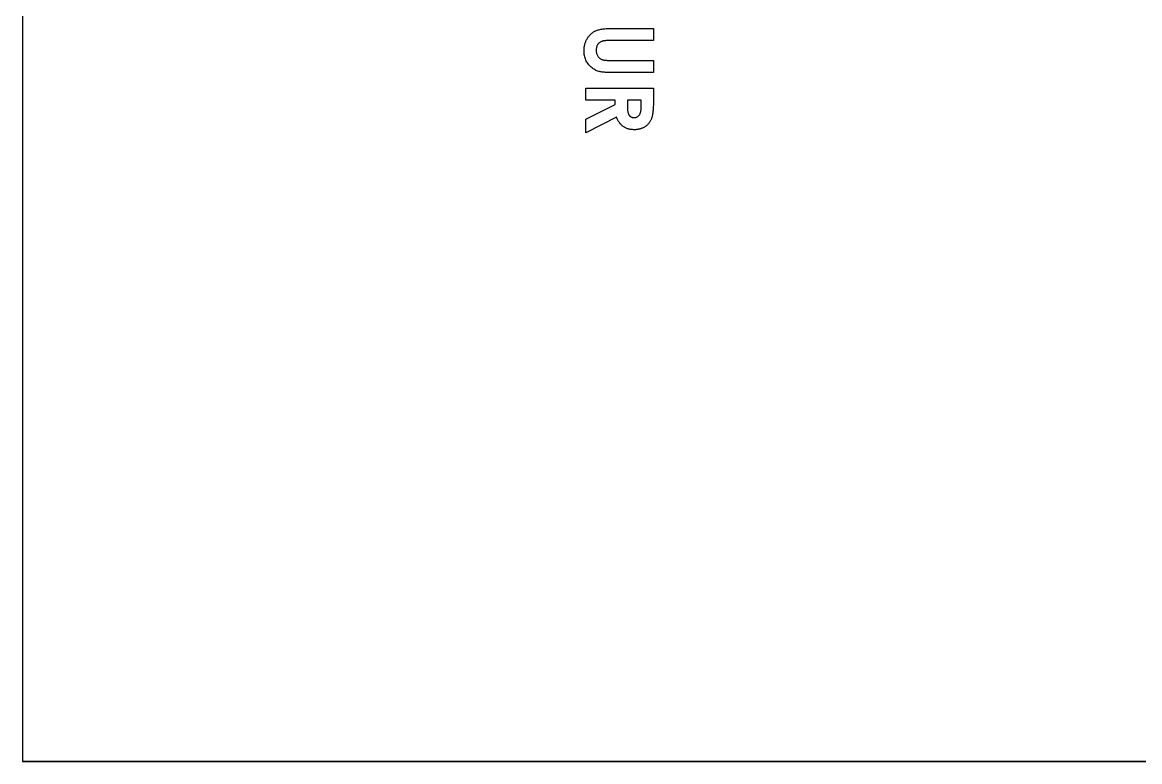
# Model space of a CAD drawing. Extents: x -1295 to 550, y -899 to 382.
# Drawn here: x 32.42 to 77.92, y 65.72 to 95.83 of the extents above; entities that cross this region are included whole.
import ezdxf

# ---------------------------------------------------------------- set-up
doc = ezdxf.new("R2010")
doc.units = 0
doc.layers.get('0').update_dxf_attribs({"linetype": 'CONTINUOUS'})

msp = doc.modelspace()

# ---------------------------------------------------------------- linework, layer by layer
at = {"color": 7}
for points in [[(32.421794, 185.721675), (32.421794, 65.722583)], [(56.477704, 95.580804), (58.118121, 95.580804)], [(58.118121, 95.580804), (58.118121, 95.086034)], [(58.118121, 95.086034), (56.329538, 95.086034)], [(56.395684, 94.276409), (58.118121, 94.276409)], [(58.118121, 94.276409), (58.118121, 93.781638)], [(58.118121, 93.781638), (56.477704, 93.781638)], [(55.369101, 92.654513), (55.369101, 93.149284), (58.118121, 93.149284), (58.118121, 92.572493)], [(56.567663, 92.654513), (55.369101, 92.654513)], [(55.369101, 91.88193), (56.567663, 92.487826)], [(56.567663, 92.487826), (56.567663, 92.654513)], [(57.059788, 92.654513), (57.059788, 92.461368)], [(57.62335, 92.654513), (57.059788, 92.654513)], [(57.62335, 92.48518), (57.62335, 92.654513)], [(56.623225, 91.966597), (55.369101, 91.331597)], [(55.369101, 91.331597), (55.369101, 91.88193)], [(32.421794, 65.722583), (123.422561, 65.722583)], [(123.422561, 65.722583), (32.421794, 65.722583)]]:
    msp.add_lwpolyline(points, dxfattribs=at)
for points in [[(56.477704, 95.580804)], [(55.297663, 94.681221)], [(56.395684, 94.276409)]]:
    msp.add_lwpolyline(points, close=True, dxfattribs=at)
for points in [[(55.974652, 95.544768), (56.002248, 95.549795), (56.030029, 95.553764), (56.057837, 95.557468)], [(55.974652, 95.544768), (56.002248, 95.549795), (56.030029, 95.553764), (56.057837, 95.557468)], [(56.057837, 95.557468), (56.088264, 95.561437), (56.118744, 95.565141), (56.149277, 95.568051)], [(56.057837, 95.557468), (56.088264, 95.561437), (56.118744, 95.565141), (56.149277, 95.567787)], [(56.149277, 95.568051), (56.182826, 95.571226), (56.216455, 95.573608), (56.250083, 95.575195)], [(56.149277, 95.567787), (56.182826, 95.570962), (56.216455, 95.573343), (56.250083, 95.57493)], [(56.250083, 95.575195), (56.286622, 95.577841), (56.323161, 95.57837), (56.359727, 95.579164)], [(56.250083, 95.57493), (56.286622, 95.577576), (56.323161, 95.578105), (56.359727, 95.578899)], [(56.359727, 95.579164), (56.399203, 95.579164), (56.438678, 95.579164), (56.478154, 95.58181)], [(56.359727, 95.578899), (56.399203, 95.578899), (56.438678, 95.578899), (56.478154, 95.581545)], [(55.375292, 95.071032), (55.384023, 95.090346), (55.393283, 95.109211), (55.40339, 95.127758)], [(55.375292, 95.071032), (55.384023, 95.090346), (55.393283, 95.109211), (55.40339, 95.127758)], [(55.40339, 95.127758), (55.413445, 95.146279), (55.424028, 95.164482), (55.435326, 95.182315)], [(55.40339, 95.127758), (55.413445, 95.146279), (55.424028, 95.164482), (55.435326, 95.182289)], [(55.435326, 95.182315), (55.446438, 95.200042), (55.458344, 95.217293), (55.470595, 95.234094)], [(55.435326, 95.182289), (55.446438, 95.200016), (55.458344, 95.217267), (55.470595, 95.234094)], [(55.470595, 95.234094), (55.482765, 95.250498), (55.495465, 95.266453), (55.508615, 95.28201)], [(55.470595, 95.234094), (55.482765, 95.250498), (55.495465, 95.266426), (55.508615, 95.28201)], [(55.508615, 95.28201), (55.521315, 95.297092), (55.534544, 95.311855), (55.548276, 95.32609)], [(55.508615, 95.28201), (55.521315, 95.297092), (55.534544, 95.311855), (55.548276, 95.32609)], [(55.548276, 95.32609), (55.56177, 95.340113), (55.575687, 95.353421), (55.590133, 95.366307)], [(55.548276, 95.32609), (55.56177, 95.340113), (55.575687, 95.353421), (55.590133, 95.366307)], [(55.590133, 95.366307), (55.604421, 95.379007), (55.619052, 95.391177), (55.634213, 95.40266)], [(55.590133, 95.366307), (55.604421, 95.379007), (55.619052, 95.391177), (55.634213, 95.40266)], [(55.634213, 95.40266), (55.649294, 95.414037), (55.66464, 95.424885), (55.680489, 95.435151)], [(55.634213, 95.40266), (55.649294, 95.414037), (55.66464, 95.424885), (55.680489, 95.435151)], [(55.680489, 95.435151), (55.696364, 95.44547), (55.71245, 95.454995), (55.72896, 95.463806)], [(55.680489, 95.435151), (55.696364, 95.44547), (55.71245, 95.454995), (55.72896, 95.463806)], [(55.72896, 95.463806), (55.745364, 95.472801), (55.762404, 95.481003), (55.779628, 95.488676)], [(55.72896, 95.463806), (55.745364, 95.472801), (55.762404, 95.481003), (55.779628, 95.488676)], [(55.779628, 95.488676), (55.798149, 95.496614), (55.816802, 95.503758), (55.835825, 95.510108)], [(55.779628, 95.488676), (55.798149, 95.496614), (55.816802, 95.503758), (55.835825, 95.510108)], [(55.835825, 95.510108), (55.857257, 95.517251), (55.878952, 95.523337), (55.900833, 95.528893)], [(55.835825, 95.510108), (55.857257, 95.517251), (55.878952, 95.523337), (55.900833, 95.528893)], [(55.900833, 95.528893), (55.925175, 95.534978), (55.949887, 95.54027), (55.974652, 95.544768)], [(55.900833, 95.528893), (55.925175, 95.534978), (55.949887, 95.54027), (55.974652, 95.544768)], [(55.30187, 94.572848), (55.298959, 94.608355), (55.298166, 94.644021), (55.297372, 94.679713)], [(55.297504, 94.679898), (55.297504, 94.703711), (55.297504, 94.727312), (55.30015, 94.750965)], [(55.297504, 94.679898), (55.297504, 94.703711), (55.297504, 94.727312), (55.30015, 94.750965)], [(55.30015, 94.750965), (55.302796, 94.773984), (55.303854, 94.79695), (55.306765, 94.819836)], [(55.30015, 94.750965), (55.302796, 94.773984), (55.303854, 94.79695), (55.306765, 94.81981)], [(55.306765, 94.819836), (55.309675, 94.842061), (55.313115, 94.864022), (55.317348, 94.885929)], [(55.306765, 94.81981), (55.309675, 94.842035), (55.313115, 94.864022), (55.317348, 94.885929)], [(55.317348, 94.885929), (55.321581, 94.90736), (55.326608, 94.928739), (55.332165, 94.949826)], [(55.317348, 94.885929), (55.321581, 94.90736), (55.326608, 94.928712), (55.332165, 94.949826)], [(55.332165, 94.949826), (55.337721, 94.970728), (55.344336, 94.991207), (55.351479, 95.011527)], [(55.332165, 94.949826), (55.337721, 94.970728), (55.344336, 94.991207), (55.351479, 95.011527)], [(55.351479, 95.011527), (55.358623, 95.031635), (55.366561, 95.051532), (55.375292, 95.071032)], [(55.351479, 95.011527), (55.358623, 95.031635), (55.366561, 95.051532), (55.375292, 95.071032)], [(55.794524, 94.753823), (55.791878, 94.732921), (55.791614, 94.711992), (55.790555, 94.691011)], [(55.790952, 94.690905), (55.790952, 94.66868), (55.790952, 94.646349), (55.794921, 94.624256)], [(55.791084, 94.690931), (55.791084, 94.668706), (55.791084, 94.646349), (55.795053, 94.624256)], [(55.805107, 94.812216), (55.80008, 94.793166), (55.796641, 94.773481), (55.794524, 94.753823)], [(55.823364, 94.865662), (55.815955, 94.8482), (55.80987, 94.830446), (55.805107, 94.812216)], [(55.848234, 94.914134), (55.838709, 94.898523), (55.830507, 94.882357), (55.823364, 94.865662)], [(55.879085, 94.957102), (55.867708, 94.943608), (55.857389, 94.929215), (55.848234, 94.914134)], [(55.915438, 94.993456), (55.902474, 94.982079), (55.890303, 94.970173), (55.879085, 94.957102)], [(55.955655, 95.023751), (55.941368, 95.014755), (55.928112, 95.004436), (55.915438, 94.993456)], [(56.001375, 95.047034), (55.9855, 95.040684), (55.970128, 95.033011), (55.955655, 95.023751)], [(56.027304, 95.056294), (56.018573, 95.053384), (56.009842, 95.050474), (56.001375, 95.047034)], [(56.057599, 95.064496), (56.04728, 95.061851), (56.037226, 95.059469), (56.027304, 95.056294)], [(56.092286, 95.071111), (56.080644, 95.068465), (56.069003, 95.067142), (56.057599, 95.064496)], [(56.131418, 95.077196), (56.118189, 95.074551), (56.105224, 95.073228), (56.092286, 95.071111)], [(56.174386, 95.081694), (56.160099, 95.081694), (56.145679, 95.079049), (56.131418, 95.077196)], [(56.221191, 95.08434), (56.20558, 95.08434), (56.18997, 95.081694), (56.174386, 95.081694)], [(56.272996, 95.086986), (56.255798, 95.086986), (56.238468, 95.08434), (56.221191, 95.08434)], [(56.328612, 95.086986), (56.310091, 95.08696), (56.291517, 95.086933), (56.272996, 95.086986)], [(55.315628, 94.473126), (55.309543, 94.506146), (55.30478, 94.539431), (55.30187, 94.572848)], [(55.337589, 94.37949), (55.328593, 94.410235), (55.321449, 94.441562), (55.315628, 94.473126)], [(55.368995, 94.292998), (55.356824, 94.32115), (55.346241, 94.350069), (55.337589, 94.37949)], [(55.409767, 94.212565), (55.394421, 94.238494), (55.380954, 94.265402), (55.368995, 94.292998)], [(55.460435, 94.137106), (55.442178, 94.161183), (55.425086, 94.186424), (55.409767, 94.212565)], [(55.794921, 94.624256), (55.797567, 94.603354), (55.801535, 94.582452), (55.807092, 94.562)], [(55.795053, 94.624256), (55.797699, 94.603354), (55.801668, 94.582479), (55.807224, 94.562026)], [(55.807092, 94.562), (55.812383, 94.542421), (55.818733, 94.523238), (55.826935, 94.504718)], [(55.807224, 94.562026), (55.812516, 94.542447), (55.818866, 94.523238), (55.827068, 94.504718)], [(55.826935, 94.504718), (55.834873, 94.486726), (55.844398, 94.469131), (55.855034, 94.452383)], [(55.827068, 94.504718), (55.835005, 94.486726), (55.84453, 94.469131), (55.855166, 94.452383)], [(55.855034, 94.452383), (55.865353, 94.436244), (55.87673, 94.420607), (55.889192, 94.406107)], [(55.855166, 94.452383), (55.865485, 94.436244), (55.876862, 94.420607), (55.889324, 94.406107)], [(55.889192, 94.406107), (55.901098, 94.392614), (55.914063, 94.379914), (55.927742, 94.368087)], [(55.889324, 94.406107), (55.90123, 94.392614), (55.914195, 94.379914), (55.927874, 94.368113)], [(55.927742, 94.368087), (55.940971, 94.35671), (55.955205, 94.346391), (55.970154, 94.337236)], [(55.927874, 94.368113), (55.941103, 94.356736), (55.955338, 94.346417), (55.970287, 94.337263)], [(55.970154, 94.337236), (55.985236, 94.328241), (56.001058, 94.320303), (56.017541, 94.314218)], [(55.970287, 94.337263), (55.985368, 94.328002), (56.00119, 94.32033), (56.017673, 94.31398)], [(56.017541, 94.314218), (56.026537, 94.310778), (56.035797, 94.307868), (56.045084, 94.305486)], [(56.017673, 94.31398), (56.026669, 94.31054), (56.03593, 94.30763), (56.045217, 94.305248)], [(56.045084, 94.305486), (56.055932, 94.302576), (56.067045, 94.29993), (56.078131, 94.297814)], [(56.045217, 94.305248), (56.056064, 94.302338), (56.067177, 94.299692), (56.078263, 94.297575)], [(56.078131, 94.297814), (56.090831, 94.295168), (56.103795, 94.293051), (56.116681, 94.291199)], [(56.078263, 94.297575), (56.090963, 94.29493), (56.103928, 94.292813), (56.116813, 94.290961)], [(56.116681, 94.291199), (56.131497, 94.288553), (56.146393, 94.28723), (56.161316, 94.285643)], [(56.116813, 94.290961), (56.131629, 94.288315), (56.146525, 94.286992), (56.161448, 94.285405)], [(56.161316, 94.285643), (56.17772, 94.282997), (56.194362, 94.282997), (56.210899, 94.281939)], [(56.161448, 94.285405), (56.177852, 94.282759), (56.194494, 94.282759), (56.211031, 94.281436)], [(56.210899, 94.281939), (56.229419, 94.281939), (56.247967, 94.279293), (56.26654, 94.278499)], [(56.211031, 94.281436), (56.229552, 94.281436), (56.248099, 94.27879), (56.266673, 94.277996)], [(56.26654, 94.278499), (56.286913, 94.278499), (56.307286, 94.275853), (56.327686, 94.275853)], [(56.266673, 94.277996), (56.287046, 94.277996), (56.307419, 94.27535), (56.327818, 94.27535)], [(56.327686, 94.275853), (56.349911, 94.275853), (56.372109, 94.275853), (56.394334, 94.275853)], [(56.327818, 94.27535), (56.350043, 94.27535), (56.372241, 94.27535), (56.394466, 94.27535)], [(55.521024, 94.066039), (55.499593, 94.088528), (55.479273, 94.112288), (55.460435, 94.137106)], [(55.591006, 93.999919), (55.566665, 94.020821), (55.54317, 94.042782), (55.521024, 94.066039)], [(55.666466, 93.941526), (55.640272, 93.959782), (55.615189, 93.979255), (55.591006, 93.999919)], [(55.743592, 93.893054), (55.717054, 93.907871), (55.691363, 93.924116), (55.666466, 93.941526)], [(55.821802, 93.855033), (55.795027, 93.866146), (55.768912, 93.878846), (55.743592, 93.893054)], [(55.90168, 93.82749), (55.874507, 93.834899), (55.847837, 93.844159), (55.821802, 93.855033)], [(55.94576, 93.817172), (55.930943, 93.820347), (55.916259, 93.823786), (55.90168, 93.82749)], [(55.998094, 93.807911), (55.980632, 93.810557), (55.963116, 93.813732), (55.94576, 93.817172)], [(56.058128, 93.800238), (56.03802, 93.802884), (56.018044, 93.805001), (55.998094, 93.807911)], [(56.125888, 93.794153), (56.103398, 93.796799), (56.080697, 93.797857), (56.058128, 93.800238)], [(56.201929, 93.789126), (56.176529, 93.791772), (56.151235, 93.792301), (56.125888, 93.794153)], [(56.285643, 93.785157), (56.25773, 93.785157), (56.229816, 93.787803), (56.201929, 93.789126)], [(56.377665, 93.782511), (56.346974, 93.782511), (56.316309, 93.782511), (56.285643, 93.785157)], [(56.47736, 93.782511), (56.444129, 93.782564), (56.410897, 93.782643), (56.377665, 93.782511)], [(57.060184, 92.462056), (57.060184, 92.438508), (57.060184, 92.415039), (57.060184, 92.391544)], [(57.060184, 92.391544), (57.060184, 92.370113), (57.060184, 92.348549), (57.06283, 92.327092)], [(57.620334, 92.324631), (57.620334, 92.341035), (57.622979, 92.357307), (57.622979, 92.373658)], [(57.622979, 92.427633), (57.623218, 92.447212), (57.622979, 92.466924), (57.622979, 92.486582)], [(57.622979, 92.373658), (57.622979, 92.39165), (57.622979, 92.409642), (57.622979, 92.427633)], [(58.117882, 92.458748), (58.117882, 92.423664), (58.115237, 92.388581), (58.113914, 92.353523)], [(58.117882, 92.572784), (58.11775, 92.534763), (58.117882, 92.496742), (58.117882, 92.458748)], [(56.647038, 91.905187), (56.638306, 91.925825), (56.630633, 91.946568), (56.622696, 91.967444)], [(57.06283, 92.327092), (57.065476, 92.307512), (57.066005, 92.287748), (57.068386, 92.268142)], [(57.068386, 92.268142), (57.071032, 92.250415), (57.072884, 92.232847), (57.07553, 92.215252)], [(57.07553, 92.215252), (57.078176, 92.199377), (57.080822, 92.183529), (57.084261, 92.167865)], [(57.084261, 92.167865), (57.087436, 92.153842), (57.091405, 92.13982), (57.095903, 92.126008)], [(57.095903, 92.126008), (57.099872, 92.113573), (57.104105, 92.101402), (57.109132, 92.089655)], [(57.109132, 92.089655), (57.11363, 92.079336), (57.118922, 92.069017), (57.124478, 92.05936)], [(57.124478, 92.05936), (57.12977, 92.050364), (57.135591, 92.041633), (57.142205, 92.033431)], [(57.142205, 92.033431), (57.148555, 92.025758), (57.155434, 92.018349), (57.162578, 92.01147)], [(57.162578, 92.01147), (57.169986, 92.004591), (57.177395, 91.997976), (57.185597, 91.992156)], [(57.185597, 91.992156), (57.193799, 91.986335), (57.20253, 91.981308), (57.211526, 91.97681)], [(57.211526, 91.97681), (57.220786, 91.972047), (57.230311, 91.968079), (57.240154, 91.964639)], [(57.240154, 91.964639), (57.250473, 91.961199), (57.261056, 91.958554), (57.27156, 91.956437)], [(57.27156, 91.956437), (57.282672, 91.953791), (57.293785, 91.952204), (57.305162, 91.950881)], [(57.305162, 91.950881), (57.317333, 91.950881), (57.329768, 91.948235), (57.342071, 91.948235)], [(57.343341, 91.949187), (57.357893, 91.949187), (57.372498, 91.949187), (57.386865, 91.952362)], [(57.386865, 91.952362), (57.400624, 91.955008), (57.414382, 91.958183), (57.427638, 91.962946)], [(57.427638, 91.962946), (57.440602, 91.967444), (57.453038, 91.973264), (57.465103, 91.980144)], [(57.465103, 91.980144), (57.477273, 91.987023), (57.488915, 91.99496), (57.499789, 92.003956)], [(57.499789, 92.003956), (57.510902, 92.012952), (57.521221, 92.023006), (57.53064, 92.033695)], [(57.53064, 92.033695), (57.540165, 92.044543), (57.549161, 92.05592), (57.557098, 92.067853)], [(57.557098, 92.067853), (57.5653, 92.080024), (57.572444, 92.092988), (57.578529, 92.106429)], [(57.578529, 92.106429), (57.585144, 92.120452), (57.5907, 92.135057), (57.594934, 92.149927)], [(57.594934, 92.149927), (57.597579, 92.158393), (57.599696, 92.16686), (57.601548, 92.175327)], [(57.601548, 92.175327), (57.604194, 92.185381), (57.605782, 92.195435), (57.607634, 92.205621)], [(57.607634, 92.205621), (57.610279, 92.217263), (57.611073, 92.22864), (57.612661, 92.240335)], [(57.612661, 92.240335), (57.615307, 92.253564), (57.615836, 92.266793), (57.617159, 92.279996)], [(57.617159, 92.279996), (57.619804, 92.294812), (57.619804, 92.309735), (57.620334, 92.324631)], [(58.057822, 91.954135), (58.052266, 91.935614), (58.04618, 91.91749), (58.039037, 91.899604)], [(58.073697, 92.016947), (58.068935, 91.99578), (58.063907, 91.974852), (58.057822, 91.954135)], [(58.087455, 92.087988), (58.083487, 92.064175), (58.078989, 92.040495), (58.073697, 92.016947)], [(58.099097, 92.168421), (58.095922, 92.141539), (58.091953, 92.114711), (58.087455, 92.087988)], [(58.107828, 92.25658), (58.105182, 92.227132), (58.102537, 92.197737), (58.099097, 92.168421)], [(58.113914, 92.353523), (58.111268, 92.321191), (58.110474, 92.288859), (58.107828, 92.25658)], [(56.674025, 91.847349), (56.664236, 91.866399), (56.65524, 91.885582), (56.647038, 91.905187)], [(56.703764, 91.793374), (56.693181, 91.811101), (56.683391, 91.82904), (56.674025, 91.847349)], [(56.736282, 91.743236), (56.724905, 91.75964), (56.714057, 91.776282), (56.703764, 91.793374)], [(56.770995, 91.69696), (56.758824, 91.711777), (56.747182, 91.727387), (56.736282, 91.743236)], [(56.808989, 91.655103), (56.79576, 91.668597), (56.78306, 91.682434), (56.770995, 91.69696)], [(56.849206, 91.617082), (56.835183, 91.628989), (56.821901, 91.641953), (56.808989, 91.655103)], [(56.89273, 91.58348), (56.877648, 91.594064), (56.863123, 91.605176), (56.849206, 91.617082)], [(56.93845, 91.553741), (56.922839, 91.563002), (56.907573, 91.573056), (56.89273, 91.58348)], [(56.987477, 91.527812), (56.970808, 91.53575), (56.954378, 91.544216), (56.93845, 91.553741)], [(57.0387, 91.505852), (57.021238, 91.512466), (57.004252, 91.519875), (56.987477, 91.527812)], [(57.093257, 91.488125), (57.074736, 91.493416), (57.056586, 91.498972), (57.0387, 91.505852)], [(57.149984, 91.473837), (57.130934, 91.477806), (57.112016, 91.482833), (57.093257, 91.488125)], [(57.209489, 91.463783), (57.189645, 91.466429), (57.169643, 91.469604), (57.149984, 91.473837)], [(57.271745, 91.458227), (57.250843, 91.458227), (57.230153, 91.461137), (57.209489, 91.463783)], [(57.336727, 91.455581), (57.315031, 91.455581), (57.293388, 91.455581), (57.271745, 91.458227)], [(57.399989, 91.457142), (57.379351, 91.457142), (57.358502, 91.454496), (57.337732, 91.454496)], [(57.459493, 91.463227), (57.43965, 91.460581), (57.419885, 91.458465), (57.399989, 91.457142)], [(57.517331, 91.472488), (57.498281, 91.468784), (57.478861, 91.465609), (57.459493, 91.463227)], [(57.572973, 91.485717), (57.554717, 91.48069), (57.536037, 91.476192), (57.517331, 91.472488)], [(57.626393, 91.502915), (57.60893, 91.496565), (57.590991, 91.490744), (57.572973, 91.485717)], [(57.678198, 91.523817), (57.661265, 91.516144), (57.643934, 91.509265), (57.626393, 91.502915)], [(57.727225, 91.548688), (57.711086, 91.539692), (57.694867, 91.53149), (57.678198, 91.523817)], [(57.774586, 91.577342), (57.75924, 91.567288), (57.743365, 91.557763), (57.727225, 91.548688)], [(57.819221, 91.609277), (57.804669, 91.598165), (57.789852, 91.587317), (57.774586, 91.577342)], [(57.860522, 91.643435), (57.847029, 91.631529), (57.833376, 91.620152), (57.819221, 91.609277)], [(57.898543, 91.679789), (57.886372, 91.667089), (57.873672, 91.655182), (57.860522, 91.643435)], [(57.933256, 91.718921), (57.922144, 91.705427), (57.910767, 91.69233), (57.898543, 91.679789)], [(57.964636, 91.760778), (57.954582, 91.74649), (57.944263, 91.732441), (57.933256, 91.718921)], [(57.992735, 91.804302), (57.984003, 91.789485), (57.974478, 91.774959), (57.964636, 91.760778)], [(58.017605, 91.850577), (58.009932, 91.834702), (58.00173, 91.819356), (57.992735, 91.804302)], [(58.039037, 91.899604), (58.032422, 91.882936), (58.025278, 91.866637), (58.017605, 91.850577)]]:
    msp.add_open_spline(points, degree=3, dxfattribs=at)

doc.saveas('drawing.dxf')
